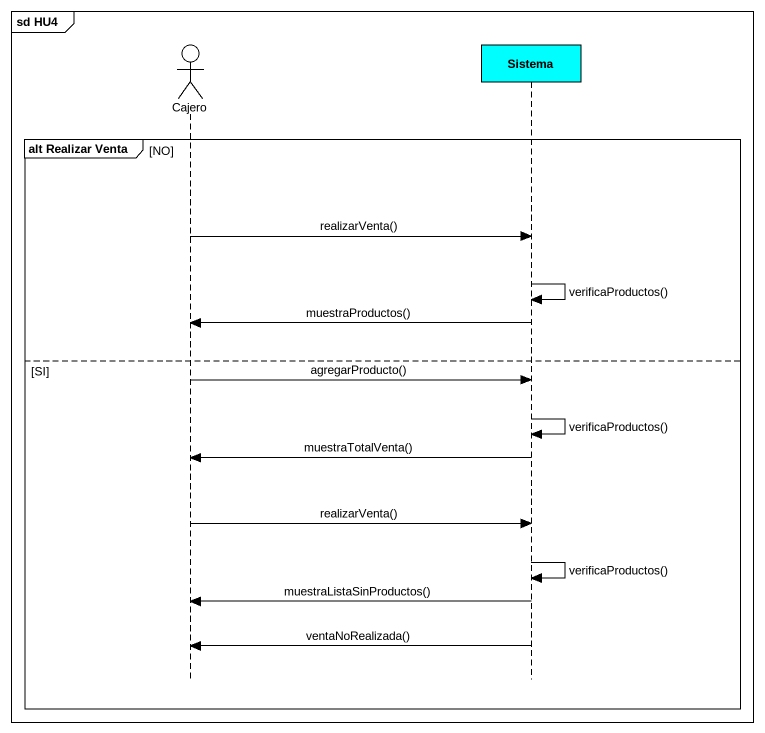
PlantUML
@startuml
mainframe sd HU4
hide footbox
actor Cajero #FFFFFF
participant Sistema #00FEFE

group alt Realizar Venta [NO]
  Cajero -> Sistema : realizarVenta()
  Sistema -> Sistema : verificaProductos()
  Sistema -> Cajero : muestraProductos()
else SI
  Cajero -> Sistema : agregarProducto()
  Sistema -> Sistema : verificaProductos()
  Sistema -> Cajero : muestraTotalVenta()
  Cajero -> Sistema : realizarVenta()
  Sistema -> Sistema : verificaProductos()
  Sistema -> Cajero : muestraListaSinProductos()
  Sistema -> Cajero : ventaNoRealizada()
end
@enduml
